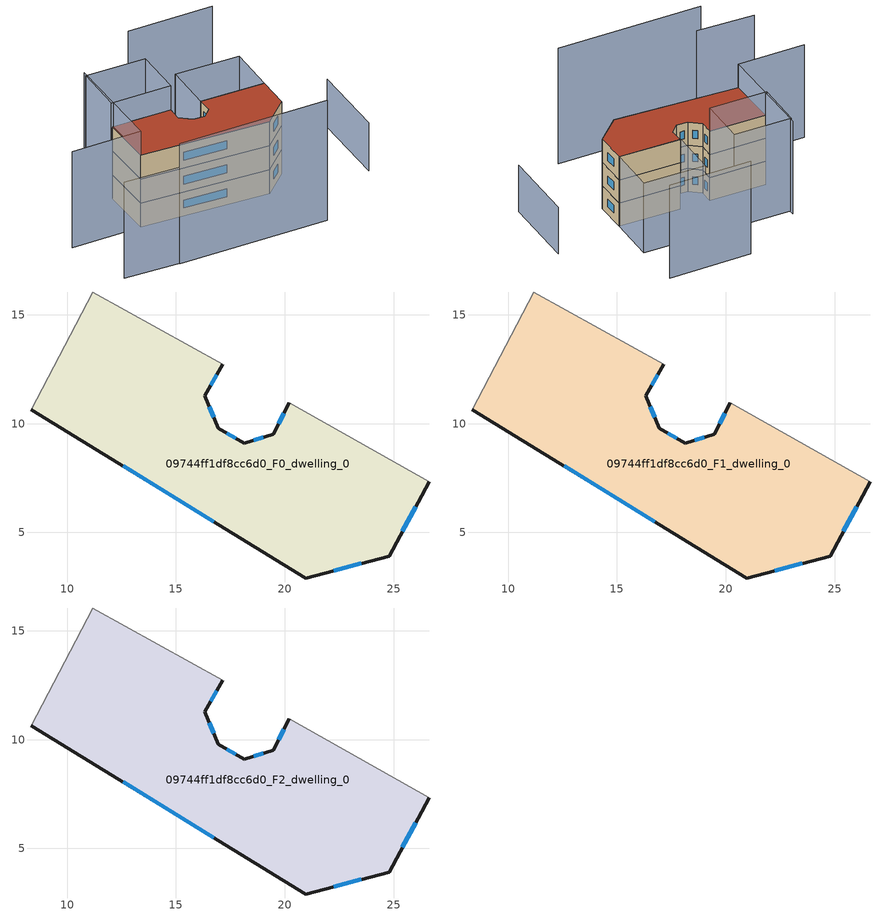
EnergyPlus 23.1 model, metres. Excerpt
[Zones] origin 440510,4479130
09744ff1df8cc6d0_F0_dwelling_0
 floor ground (EU_floor_Construction): 20.21,10.97 26.64,7.34 24.79,3.91 20.96,2.91 8.35,10.64 11.18,16.05 17.14,12.73 16.32,11.28 16.95,9.79 18.14,9.1 19.46,9.51 z0
 wall outside (EU_wall_Construction): 20.21,10.97 19.46,9.51 18.14,9.1 16.95,9.79 16.32,11.28 17.14,12.73 / 8.35,10.64 20.96,2.91 24.79,3.91 26.64,7.34 z0:3
 wall adiabatic (EU_wall_Construction): 26.64,7.34 20.21,10.97 / 17.14,12.73 11.18,16.05 8.35,10.64 z0:3
 window (EU_Window_Construction): 17.74,9.33 17.34,9.56 / 19.02,9.38 18.58,9.24 / 19.96,10.48 19.71,10 / 25.41,5.05 26.02,6.19 / 22.24,3.24 23.51,3.57 / 12.57,8.06 16.75,5.49 / 16.6,11.76 16.87,12.24 / 16.74,10.29 16.53,10.78 z1:2
09744ff1df8cc6d0_F1_dwelling_0
 floor to 09744ff1df8cc6d0_F0_dwelling_0 (EU_floor_Construction): 20.21,10.97 26.63,7.34 24.79,3.91 20.96,2.91 8.35,10.64 11.18,16.05 17.14,12.73 16.32,11.28 16.95,9.79 18.14,9.1 19.46,9.51 z3
 wall outside (EU_wall_Construction): 20.21,10.97 19.46,9.51 18.14,9.1 16.95,9.79 16.32,11.28 17.14,12.73 / 8.35,10.64 20.96,2.91 24.79,3.91 26.64,7.34 z3:6
 wall adiabatic (EU_wall_Construction): 26.64,7.34 20.21,10.97 / 17.14,12.73 11.18,16.05 8.35,10.64 z3:6
 window (EU_Window_Construction): 17.74,9.33 17.34,9.56 / 19.02,9.38 18.58,9.24 / 19.96,10.48 19.71,10 / 25.41,5.05 26.02,6.19 / 22.24,3.24 23.51,3.57 / 12.57,8.06 16.75,5.49 / 16.6,11.76 16.87,12.24 / 16.74,10.29 16.53,10.78 z4:5
09744ff1df8cc6d0_F2_dwelling_0
 floor to 09744ff1df8cc6d0_F1_dwelling_0 (EU_floor_Construction): 20.21,10.97 26.63,7.34 24.79,3.91 20.96,2.91 8.35,10.64 11.18,16.05 17.14,12.73 16.32,11.28 16.95,9.79 18.14,9.1 19.46,9.51 z6
 wall outside (EU_wall_Construction): 20.21,10.97 19.46,9.51 18.14,9.1 16.95,9.79 16.32,11.28 17.14,12.73 / 8.35,10.64 20.96,2.91 24.79,3.91 26.64,7.34 z6:9
 wall adiabatic (EU_wall_Construction): 26.64,7.34 20.21,10.97 / 17.14,12.73 11.18,16.05 8.35,10.64 z6:9
 window (EU_Window_Construction): 17.74,9.33 17.34,9.56 / 19.02,9.38 18.58,9.24 / 19.96,10.48 19.71,10 / 25.41,5.05 26.02,6.19 / 22.24,3.24 23.51,3.57 / 12.57,8.06 16.75,5.49 / 16.6,11.76 16.87,12.24 / 16.74,10.29 16.53,10.78 z7:8
 roof outside (EU_roof_Construction): 24.79,3.91 26.64,7.34 20.21,10.97 19.46,9.51 18.14,9.1 16.95,9.79 16.32,11.28 17.14,12.73 11.18,16.05 8.35,10.64 20.96,2.91 z9
shading: 4.9,3.49 20.15,-4.81 z0:15; 30.23,-3.29 34.65,4.77 z0:6; 22.98,16 29.46,12.34 / 29.46,12.34 26.64,7.34 / 26.64,7.34 20.15,10.99 / 20.15,10.99 22.98,16 z0:9; 31.99,17.35 23.24,22.04 / -0.52,6.85 5.36,3.29 / 14.27,21.56 8.36,10.64 / 8.36,10.64 1.27,14.49 / 17.14,12.73 11.08,16.11 / 11.08,16.11 13.87,21.12 / 13.87,21.12 19.94,17.74 / 19.94,17.74 17.14,12.73 z0:12
[Building]
EU S2 Campaign: North Axis=0; Terrain=City; Solar Distribution=FullExterior
[Site:Location]
Madrid: Latitude=40.5; Longitude=-3.5; Time Zone=1; Elevation=609
[SizingPeriod:WeatherFileDays]
AnnualSizingPeriod: Begin Month=1; Begin Day of Month=1; End Month=12; End Day of Month=31; Day of Week for Start Day=Monday; Use Weather File Daylight Saving Period=No; Use Weather File Rain and Snow Indicators=No
[MATERIAL]
EU_InternalMass_Material: Roughness=MediumRough; Thickness=0.1; Conductivity=1; Density=1800; Specific Heat=900; Thermal Absorptance=0.9; Solar Absorptance=0.7; Visible Absorptance=0.7
[MATERIAL:NOMASS] Roughness=MediumRough; Thermal Absorptance=0.9; Solar Absorptance=0.7; Visible Absorptance=0.7
Name | Thermal Resistance
EU_wall_NoMass | 0.459673
EU_roof_NoMass | 0.495815
EU_floor_NoMass | 0.788942
[WINDOWMATERIAL:SIMPLEGLAZINGSYSTEM]
EU_Window_SimpleGlazing: UFactor=4.26103; Solar Heat Gain Coefficient=0.85; Visible Transmittance=0.85
[CONSTRUCTION]
EU_wall_Construction: EU_wall_NoMass
EU_roof_Construction: EU_roof_NoMass
EU_floor_Construction: EU_floor_NoMass
EU_Window_Construction: EU_Window_SimpleGlazing
EU_InternalMass_Construction: EU_InternalMass_Material
[ZONE] Type=1; Multiplier=1; Ceiling Height=autocalculate; Floor Area=autocalculate; Part of Total Floor Area=Yes
Name | Volume
09744ff1df8cc6d0_F0_dwelling_0 | 304.32
09744ff1df8cc6d0_F1_dwelling_0; 09744ff1df8cc6d0_F2_dwelling_0 | 304.321
[INTERNALMASS] Construction=EU_InternalMass_Construction; Surface Area=101.44
Name | Zone or ZoneList
09744ff1df8cc6d0_F0_dwelling_0_EU_InternalMass | 09744ff1df8cc6d0_F0_dwelling_0
09744ff1df8cc6d0_F1_dwelling_0_EU_InternalMass | 09744ff1df8cc6d0_F1_dwelling_0
09744ff1df8cc6d0_F2_dwelling_0_EU_InternalMass | 09744ff1df8cc6d0_F2_dwelling_0
[OTHEREQUIPMENT] Fuel Type=Electricity; Design Level Calculation Method=Watts/Area; Power per Zone Floor Area=1; Fraction Latent=0; Fraction Radiant=0; Fraction Lost=0; Carbon Dioxide Generation Rate=0; EndUse Subcategory=EU_Step8_InternalGains
Name | Zone or ZoneList or Space or SpaceList | Schedule
EU_Step8_InternalGain_09744ff1df8cc6d0_F0_dwelling_0_f000 | 09744ff1df8cc6d0_F0_dwelling_0 | EU_Step8_GainSchedule_09744ff1df8cc6d0_F0_dwelling_0_f000
EU_Step8_InternalGain_09744ff1df8cc6d0_F1_dwelling_0_f000 | 09744ff1df8cc6d0_F1_dwelling_0 | EU_Step8_GainSchedule_09744ff1df8cc6d0_F1_dwelling_0_f000
EU_Step8_InternalGain_09744ff1df8cc6d0_F2_dwelling_0_f000 | 09744ff1df8cc6d0_F2_dwelling_0 | EU_Step8_GainSchedule_09744ff1df8cc6d0_F2_dwelling_0_f000
[ZONEVENTILATION:DESIGNFLOWRATE] Schedule=EU_AlwaysOn; Design Flow Rate Calculation Method=AirChanges/Hour; Air Changes per Hour=0.719161; Ventilation Type=Natural; Fan Pressure Rise=0; Fan Total Efficiency=1; Constant Term Coefficient=1; Temperature Term Coefficient=0; Velocity Term Coefficient=0; Velocity Squared Term Coefficient=0; Minimum Indoor Temperature=-100; Maximum Indoor Temperature=100; Delta Temperature=-100; Minimum Outdoor Temperature=-100; Maximum Outdoor Temperature=100; Maximum Wind Speed=40
Name | Zone or ZoneList or Space or SpaceList
EU_ConstantAir_09744ff1df8cc6d0_F0_dwelling_0 | 09744ff1df8cc6d0_F0_dwelling_0
EU_ConstantAir_09744ff1df8cc6d0_F1_dwelling_0 | 09744ff1df8cc6d0_F1_dwelling_0
EU_ConstantAir_09744ff1df8cc6d0_F2_dwelling_0 | 09744ff1df8cc6d0_F2_dwelling_0
[HVACTEMPLATE:THERMOSTAT] Constant Heating Setpoint=20; Constant Cooling Setpoint=50
EU_HeatOnly_09744ff1df8cc6d0_F0_dwelling_0; EU_HeatOnly_09744ff1df8cc6d0_F1_dwelling_0; EU_HeatOnly_09744ff1df8cc6d0_F2_dwelling_0
[HVACTEMPLATE:ZONE:IDEALLOADSAIRSYSTEM] System Availability Schedule=EU_AlwaysOn; Maximum Heating Supply Air Temperature=50; Minimum Cooling Supply Air Temperature=13; Maximum Heating Supply Air Humidity Ratio=0.0156; Minimum Cooling Supply Air Humidity Ratio=0.0077; Heating Limit=NoLimit; Cooling Limit=NoLimit; Heating Availability Schedule=EU_AlwaysOn; Cooling Availability Schedule=EU_CoolingOff; Dehumidification Control Type=ConstantSensibleHeatRatio; Cooling Sensible Heat Ratio=0.7; Dehumidification Setpoint=60; Humidification Control Type=None; Humidification Setpoint=30; Outdoor Air Method=None; Outdoor Air Flow Rate per Person=0.00944; Outdoor Air Flow Rate per Zone Floor Area=0; Outdoor Air Flow Rate per Zone=0; Demand Controlled Ventilation Type=None; Outdoor Air Economizer Type=NoEconomizer; Heat Recovery Type=None; Sensible Heat Recovery Effectiveness=0.7; Latent Heat Recovery Effectiveness=0.65
Name | Template Thermostat
09744ff1df8cc6d0_F0_dwelling_0 | EU_HeatOnly_09744ff1df8cc6d0_F0_dwelling_0
09744ff1df8cc6d0_F1_dwelling_0 | EU_HeatOnly_09744ff1df8cc6d0_F1_dwelling_0
09744ff1df8cc6d0_F2_dwelling_0 | EU_HeatOnly_09744ff1df8cc6d0_F2_dwelling_0
[SIZING:ZONE] Zone Cooling Design Supply Air Temperature Input Method=SupplyAirTemperature; Zone Cooling Design Supply Air Temperature=13; Zone Heating Design Supply Air Temperature Input Method=SupplyAirTemperature; Zone Heating Design Supply Air Temperature=50; Zone Cooling Design Supply Air Humidity Ratio=0.008; Zone Heating Design Supply Air Humidity Ratio=0.008; Cooling Design Air Flow Method=DesignDay; Cooling Design Air Flow Rate=0; Cooling Minimum Air Flow per Zone Floor Area=0.000762; Cooling Minimum Air Flow=0; Cooling Minimum Air Flow Fraction=0.2; Heating Design Air Flow Method=DesignDay; Heating Design Air Flow Rate=0; Heating Maximum Air Flow per Zone Floor Area=0.002032; Heating Maximum Air Flow=0.141576; Heating Maximum Air Flow Fraction=0.3; Account for Dedicated Outdoor Air System=No; Dedicated Outdoor Air System Control Strategy=NeutralSupplyAir; Dedicated Outdoor Air Low Setpoint Temperature for Design=autosize; Dedicated Outdoor Air High Setpoint Temperature for Design=autosize; Zone Load Sizing Method=Sensible Load Only No Latent Load; Zone Latent Cooling Design Supply Air Humidity Ratio Input Method=HumidityRatioDifference; Zone Cooling Design Supply Air Humidity Ratio Difference=0.005; Zone Latent Heating Design Supply Air Humidity Ratio Input Method=HumidityRatioDifference; Zone Humidification Design Supply Air Humidity Ratio Difference=0.005
09744ff1df8cc6d0_F0_dwelling_0; 09744ff1df8cc6d0_F1_dwelling_0; 09744ff1df8cc6d0_F2_dwelling_0
[SCHEDULE:CONSTANT]
Name | Hourly Value
EU_AlwaysOn | 1
EU_CoolingOff | 0
[SCHEDULE:FILE] Column Number=1; Rows to Skip at Top=0; Number of Hours of Data=8760; Column Separator=Comma; Interpolate to Timestep=No; Minutes per Item=60; Adjust Schedule for Daylight Savings=Yes
Name | File
EU_Step8_GainSchedule_09744ff1df8cc6d0_F0_dwelling_0_f000 | ../../schedules/09744ff1df8cc6d0/09744ff1df8cc6d0_F0_dwelling_0_f000_gain.csv
EU_Step8_GainSchedule_09744ff1df8cc6d0_F1_dwelling_0_f000 | ../../schedules/09744ff1df8cc6d0/09744ff1df8cc6d0_F1_dwelling_0_f000_gain.csv
EU_Step8_GainSchedule_09744ff1df8cc6d0_F2_dwelling_0_f000 | ../../schedules/09744ff1df8cc6d0/09744ff1df8cc6d0_F2_dwelling_0_f000_gain.csv
